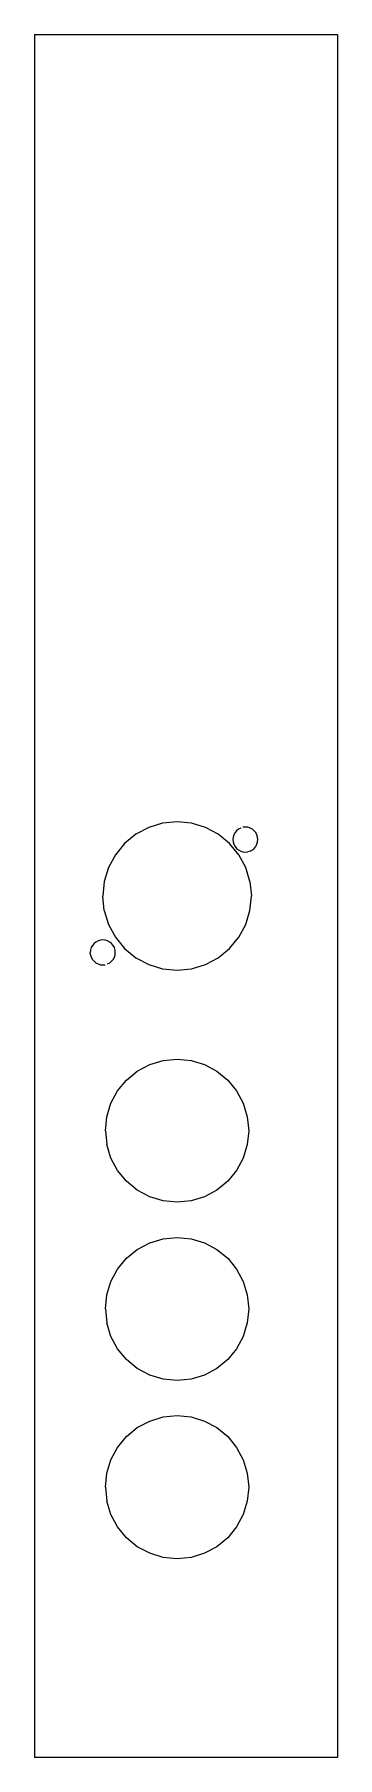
# Model space of a CAD drawing. Extents: x -91 to -40, y 12 to 302.
import ezdxf

# ---------------------------------------------------------------- set-up
doc = ezdxf.new("R2010")
doc.units = 0

msp = doc.modelspace()

# ---------------------------------------------------------------- linework, layer by layer
for p, q in [((-91, 302, -5), (-40, 302, -5)), ((-91, 302, -5), (-91, 12, -5)), ((-40, 302, -5), (-40, 12, -5)), ((-71.78, 168.55, -5), (-73.94, 167.39, -5)), ((-69.44, 169.26, -5), (-71.78, 168.55, -5)), ((-67, 169.5, -5), (-69.44, 169.26, -5)), ((-64.56, 169.26, -5), (-67, 169.5, -5)), ((-62.22, 168.55, -5), (-64.56, 169.26, -5)), ((-60.06, 167.39, -5), (-62.22, 168.55, -5)), ((-56.67, 168.25, -5), (-56.98, 167.99, -5)), ((-56.3, 168.44, -5), (-56.67, 168.25, -5)), ((-55.5, 168.6, -5), (-55.91, 168.56, -5)), ((-55.09, 168.56, -5), (-55.5, 168.6, -5)), ((-54.7, 168.44, -5), (-55.09, 168.56, -5)), ((-54.33, 168.25, -5), (-54.7, 168.44, -5)), ((-54.02, 167.99, -5), (-54.33, 168.25, -5)), ((-75.84, 165.84, -5), (-77.39, 163.94, -5)), ((-73.94, 167.39, -5), (-75.84, 165.84, -5)), ((-58.16, 165.84, -5), (-60.06, 167.39, -5)), ((-56.61, 163.94, -5), (-58.16, 165.84, -5)), ((-57.56, 166.91, -5), (-57.6, 166.5, -5)), ((-57.6, 166.5, -5), (-57.56, 166.09, -5)), ((-57.44, 167.31, -5), (-57.56, 166.91, -5)), ((-57.56, 166.09, -5), (-57.44, 165.7, -5)), ((-57.25, 167.67, -5), (-57.44, 167.31, -5)), ((-57.44, 165.7, -5), (-57.25, 165.34, -5)), ((-56.98, 167.99, -5), (-57.25, 167.67, -5)), ((-57.25, 165.34, -5), (-56.98, 165.02, -5)), ((-53.75, 167.67, -5), (-54.02, 167.99, -5)), ((-54.02, 165.02, -5), (-53.75, 165.34, -5)), ((-53.56, 167.31, -5), (-53.75, 167.67, -5)), ((-53.75, 165.34, -5), (-53.56, 165.7, -5)), ((-53.44, 166.91, -5), (-53.56, 167.31, -5)), ((-53.56, 165.7, -5), (-53.44, 166.09, -5)), ((-53.4, 166.5, -5), (-53.44, 166.91, -5)), ((-53.44, 166.09, -5), (-53.4, 166.5, -5)), ((-77.39, 163.94, -5), (-78.55, 161.78, -5)), ((-56.98, 165.02, -5), (-56.67, 164.76, -5)), ((-56.67, 164.76, -5), (-56.3, 164.56, -5)), ((-55.45, 161.78, -5), (-56.61, 163.94, -5)), ((-56.3, 164.56, -5), (-55.91, 164.44, -5)), ((-55.91, 164.44, -5), (-55.5, 164.4, -5)), ((-55.5, 164.4, -5), (-55.09, 164.44, -5)), ((-54.7, 164.56, -5), (-55.09, 164.44, -5)), ((-54.7, 164.56, -5), (-54.33, 164.76, -5)), ((-54.33, 164.76, -5), (-54.02, 165.02, -5)), ((-78.55, 161.78, -5), (-79.26, 159.44, -5)), ((-54.74, 159.44, -5), (-55.45, 161.78, -5)), ((-79.26, 159.44, -5), (-79.5, 157, -5)), ((-79.26, 154.56, -5), (-79.5, 157, -5)), ((-54.74, 159.44, -5), (-54.5, 157, -5)), ((-54.74, 154.56, -5), (-54.5, 157, -5)), ((-79.26, 154.56, -5), (-78.55, 152.22, -5)), ((-55.45, 152.22, -5), (-54.74, 154.56, -5)), ((-78.55, 152.22, -5), (-77.39, 150.06, -5)), ((-56.61, 150.06, -5), (-55.45, 152.22, -5)), ((-81.56, 147.91, -5), (-81.6, 147.5, -5)), ((-81.44, 148.31, -5), (-81.56, 147.91, -5)), ((-81.25, 148.67, -5), (-81.44, 148.31, -5)), ((-80.98, 148.99, -5), (-81.25, 148.67, -5)), ((-80.67, 149.25, -5), (-80.98, 148.99, -5)), ((-80.3, 149.44, -5), (-80.67, 149.25, -5)), ((-79.91, 149.56, -5), (-80.3, 149.44, -5)), ((-79.5, 149.6, -5), (-79.91, 149.56, -5)), ((-79.09, 149.56, -5), (-79.5, 149.6, -5)), ((-78.7, 149.44, -5), (-79.09, 149.56, -5)), ((-78.33, 149.25, -5), (-78.7, 149.44, -5)), ((-78.02, 148.99, -5), (-78.33, 149.25, -5)), ((-77.75, 148.67, -5), (-78.02, 148.99, -5)), ((-77.56, 148.31, -5), (-77.75, 148.67, -5)), ((-77.44, 147.91, -5), (-77.56, 148.31, -5)), ((-77.4, 147.5, -5), (-77.44, 147.91, -5)), ((-77.39, 150.06, -5), (-75.84, 148.16, -5)), ((-75.84, 148.16, -5), (-73.94, 146.61, -5)), ((-60.06, 146.61, -5), (-58.16, 148.16, -5)), ((-58.16, 148.16, -5), (-56.61, 150.06, -5)), ((-81.56, 147.09, -5), (-81.6, 147.5, -5)), ((-81.56, 147.09, -5), (-81.44, 146.7, -5)), ((-81.44, 146.7, -5), (-81.25, 146.34, -5)), ((-81.25, 146.34, -5), (-80.98, 146.02, -5)), ((-80.98, 146.02, -5), (-80.67, 145.76, -5)), ((-80.67, 145.76, -5), (-80.3, 145.56, -5)), ((-80.3, 145.56, -5), (-79.91, 145.44, -5)), ((-79.91, 145.44, -5), (-79.5, 145.4, -5)), ((-79.5, 145.4, -5), (-79.09, 145.44, -5)), ((-78.7, 145.56, -5), (-78.33, 145.76, -5)), ((-78.33, 145.76, -5), (-78.02, 146.02, -5)), ((-78.02, 146.02, -5), (-77.75, 146.34, -5)), ((-77.75, 146.34, -5), (-77.56, 146.7, -5)), ((-77.56, 146.7, -5), (-77.44, 147.09, -5)), ((-77.44, 147.09, -5), (-77.4, 147.5, -5)), ((-73.94, 146.61, -5), (-71.78, 145.45, -5)), ((-71.78, 145.45, -5), (-69.44, 144.74, -5)), ((-64.56, 144.74, -5), (-62.22, 145.45, -5)), ((-62.22, 145.45, -5), (-60.06, 146.61, -5)), ((-69.44, 144.74, -5), (-67, 144.5, -5)), ((-67, 144.5, -5), (-64.56, 144.74, -5)), ((-73.69, 127.52, -5), (-71.61, 128.63, -5)), ((-71.61, 128.63, -5), (-69.35, 129.32, -5)), ((-69.35, 129.32, -5), (-67, 129.55, -5)), ((-67, 129.55, -5), (-64.65, 129.32, -5)), ((-64.65, 129.32, -5), (-62.39, 128.63, -5)), ((-62.39, 128.63, -5), (-60.31, 127.52, -5)), ((-77.02, 124.19, -5), (-75.52, 126.02, -5)), ((-75.52, 126.02, -5), (-73.69, 127.52, -5)), ((-60.31, 127.52, -5), (-58.48, 126.02, -5)), ((-58.48, 126.02, -5), (-56.98, 124.19, -5)), ((-78.82, 119.85, -5), (-78.13, 122.11, -5)), ((-78.13, 122.11, -5), (-77.02, 124.19, -5)), ((-56.98, 124.19, -5), (-55.87, 122.11, -5)), ((-55.87, 122.11, -5), (-55.18, 119.85, -5)), ((-79.05, 117.5, -5), (-78.82, 119.85, -5)), ((-55.18, 119.85, -5), (-54.95, 117.5, -5)), ((-79.05, 117.5, -5), (-78.82, 115.15, -5)), ((-54.95, 117.5, -5), (-55.18, 115.15, -5)), ((-78.13, 112.89, -5), (-78.82, 115.15, -5)), ((-55.18, 115.15, -5), (-55.87, 112.89, -5)), ((-77.02, 110.81, -5), (-78.13, 112.89, -5)), ((-75.52, 108.98, -5), (-77.02, 110.81, -5)), ((-56.98, 110.81, -5), (-58.48, 108.98, -5)), ((-55.87, 112.89, -5), (-56.98, 110.81, -5)), ((-73.69, 107.48, -5), (-75.52, 108.98, -5)), ((-71.61, 106.37, -5), (-73.69, 107.48, -5)), ((-60.31, 107.48, -5), (-62.39, 106.37, -5)), ((-58.48, 108.98, -5), (-60.31, 107.48, -5)), ((-69.35, 105.68, -5), (-71.61, 106.37, -5)), ((-67, 105.45, -5), (-69.35, 105.68, -5)), ((-64.65, 105.68, -5), (-67, 105.45, -5)), ((-62.39, 106.37, -5), (-64.65, 105.68, -5)), ((-73.69, 97.52, -5), (-71.61, 98.63, -5)), ((-71.61, 98.63, -5), (-69.35, 99.32, -5)), ((-69.35, 99.32, -5), (-67, 99.55, -5)), ((-67, 99.55, -5), (-64.65, 99.32, -5)), ((-64.65, 99.32, -5), (-62.39, 98.63, -5)), ((-62.39, 98.63, -5), (-60.31, 97.52, -5)), ((-77.02, 94.19, -5), (-75.52, 96.02, -5)), ((-75.52, 96.02, -5), (-73.69, 97.52, -5)), ((-60.31, 97.52, -5), (-58.48, 96.02, -5)), ((-58.48, 96.02, -5), (-56.98, 94.19, -5)), ((-78.13, 92.11, -5), (-77.02, 94.19, -5)), ((-56.98, 94.19, -5), (-55.87, 92.11, -5)), ((-78.82, 89.85, -5), (-78.13, 92.11, -5)), ((-55.87, 92.11, -5), (-55.18, 89.85, -5)), ((-79.05, 87.5, -5), (-78.82, 89.85, -5)), ((-79.05, 87.5, -5), (-78.82, 85.15, -5)), ((-55.18, 89.85, -5), (-54.95, 87.5, -5)), ((-54.95, 87.5, -5), (-55.18, 85.15, -5)), ((-78.13, 82.89, -5), (-78.82, 85.15, -5)), ((-55.18, 85.15, -5), (-55.87, 82.89, -5)), ((-77.02, 80.81, -5), (-78.13, 82.89, -5)), ((-55.87, 82.89, -5), (-56.98, 80.81, -5)), ((-75.52, 78.98, -5), (-77.02, 80.81, -5)), ((-73.69, 77.48, -5), (-75.52, 78.98, -5)), ((-58.48, 78.98, -5), (-60.31, 77.48, -5)), ((-56.98, 80.81, -5), (-58.48, 78.98, -5)), ((-71.61, 76.37, -5), (-73.69, 77.48, -5)), ((-69.35, 75.68, -5), (-71.61, 76.37, -5)), ((-67, 75.45, -5), (-69.35, 75.68, -5)), ((-64.65, 75.68, -5), (-67, 75.45, -5)), ((-62.39, 76.37, -5), (-64.65, 75.68, -5)), ((-60.31, 77.48, -5), (-62.39, 76.37, -5)), ((-75.52, 66.02, -5), (-73.69, 67.52, -5)), ((-73.69, 67.52, -5), (-71.61, 68.63, -5)), ((-71.61, 68.63, -5), (-69.35, 69.32, -5)), ((-69.35, 69.32, -5), (-67, 69.55, -5)), ((-67, 69.55, -5), (-64.65, 69.32, -5)), ((-64.65, 69.32, -5), (-62.39, 68.63, -5)), ((-62.39, 68.63, -5), (-60.31, 67.52, -5)), ((-60.31, 67.52, -5), (-58.48, 66.02, -5)), ((-78.13, 62.11, -5), (-77.02, 64.19, -5)), ((-77.02, 64.19, -5), (-75.52, 66.02, -5)), ((-58.48, 66.02, -5), (-56.98, 64.19, -5)), ((-56.98, 64.19, -5), (-55.87, 62.11, -5)), ((-78.82, 59.85, -5), (-78.13, 62.11, -5)), ((-55.87, 62.11, -5), (-55.18, 59.85, -5)), ((-79.05, 57.5, -5), (-78.82, 59.85, -5)), ((-55.18, 59.85, -5), (-54.95, 57.5, -5)), ((-79.05, 57.5, -5), (-78.82, 55.15, -5)), ((-78.13, 52.89, -5), (-78.82, 55.15, -5)), ((-55.18, 55.15, -5), (-55.87, 52.89, -5)), ((-54.95, 57.5, -5), (-55.18, 55.15, -5)), ((-77.02, 50.81, -5), (-78.13, 52.89, -5)), ((-55.87, 52.89, -5), (-56.98, 50.81, -5)), ((-75.52, 48.98, -5), (-77.02, 50.81, -5)), ((-56.98, 50.81, -5), (-58.48, 48.98, -5)), ((-73.69, 47.48, -5), (-75.52, 48.98, -5)), ((-71.61, 46.37, -5), (-73.69, 47.48, -5)), ((-60.31, 47.48, -5), (-62.39, 46.37, -5)), ((-58.48, 48.98, -5), (-60.31, 47.48, -5)), ((-69.35, 45.68, -5), (-71.61, 46.37, -5)), ((-67, 45.45, -5), (-69.35, 45.68, -5)), ((-64.65, 45.68, -5), (-67, 45.45, -5)), ((-62.39, 46.37, -5), (-64.65, 45.68, -5)), ((-40, 12, -5), (-91, 12, -5))]:
    msp.add_line(p, q)

doc.saveas('drawing.dxf')
